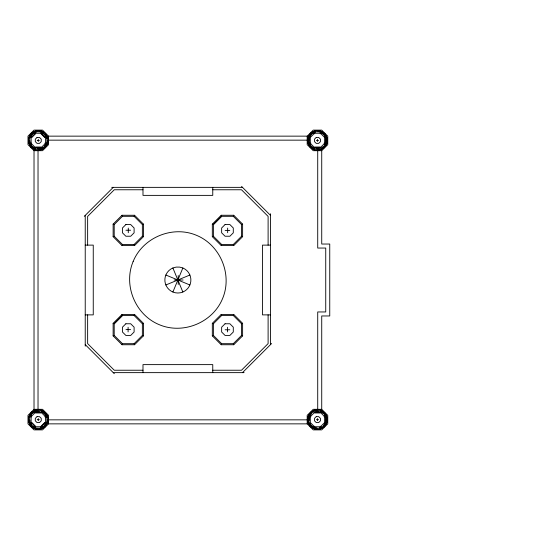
<?xml version="1.0" encoding="UTF-8"?>
<svg xmlns="http://www.w3.org/2000/svg" width="560" height="560" viewBox="0 0 560 560"><rect width="100%" height="100%" fill="white"/><g stroke="black" fill="none" stroke-linecap="round" stroke-linejoin="round"><path stroke-width="0.84" d="M29.953 140.854L29.904 142.338L31.99 146.265L35.763 148.624M29.904 421.533L29.953 420.049M309.253 137.893L309.099 142.338L311.185 146.265L314.958 148.624M309.12 420.791L309.253 417.081M325.689 422.107L325.843 417.662L324.457 415.044M35.315 147.553L35.539 147.028L41.02 147.028L41.244 147.553L45.43 143.367L45.43 137.438L41.244 133.252L35.315 133.252L31.129 137.438L31.129 143.367L35.315 147.553L41.244 147.553M41.244 133.252L41.02 133.784L44.898 137.662L45.43 137.438M35.315 426.748L35.539 426.216L31.654 422.338L31.129 422.562L31.129 416.633L35.315 412.447L41.244 412.447L45.43 416.633L45.43 422.562L41.244 426.748L35.315 426.748L31.129 422.562M41.244 412.447L41.02 412.972L35.539 412.972L35.315 412.447M122.01 245.546L134.554 245.546L143.423 236.677L143.423 224.133L134.554 215.264L122.01 215.264L113.134 224.133L113.134 236.677L122.01 245.546L122.444 244.489L134.113 244.489L142.366 236.236L142.366 224.574L134.113 216.321L122.444 216.321L114.198 224.574L114.198 236.236L122.444 244.489M134.113 216.321L134.554 215.264M122.01 344.736L134.554 344.736L143.423 335.867L143.423 323.323L134.554 314.454L122.01 314.454L113.134 323.323L113.134 335.867L122.01 344.736L122.444 343.679L134.113 343.679L142.366 335.426L142.366 323.764L134.113 315.511L122.444 315.511L114.198 323.764L114.198 335.426L122.444 343.679M134.113 315.511L134.554 314.454M172.893 292.019L182.854 267.981L179.571 267.099L176.176 267.099L172.893 267.981A13.013 13.013 0 0 0 167.552 287.924A13.013 13.013 0 0 0 188.195 287.924A13.013 13.013 0 0 0 182.854 267.981M221.2 245.546L233.744 245.546L242.613 236.677L242.613 224.133L233.744 215.264L221.2 215.264L212.324 224.133L212.324 236.677L221.2 245.546L221.634 244.489L233.303 244.489L241.556 236.236L241.556 224.574L233.303 216.321L221.634 216.321L213.388 224.574L213.388 236.236L221.634 244.489M233.303 216.321L233.744 215.264M221.2 344.736L212.324 335.867L212.324 323.323L221.2 314.454L233.744 314.454L242.613 323.323L242.613 335.867L233.744 344.736L221.2 344.736L221.634 343.679L213.388 335.426L213.388 323.764L221.634 315.511L233.303 315.511L241.556 323.764L241.556 335.426L233.303 343.679L221.634 343.679M233.303 315.511L233.744 314.454M314.51 147.553L314.727 147.028L320.215 147.028L320.432 147.553L314.51 147.553L310.317 143.367L310.317 137.438L314.51 133.252L320.432 133.252L324.625 137.438L324.625 143.367L320.432 147.553M320.215 133.784L320.432 133.252M314.51 426.748L320.432 426.748L324.625 422.562L324.625 416.633L320.432 412.447L314.51 412.447L310.317 416.633L310.317 422.562L314.51 426.748L314.727 426.216M320.432 412.447L320.215 412.972L314.727 412.972L314.51 412.447M30.058 137.893L32.025 134.75M44.534 146.062L46.501 142.919M30.058 417.081L31.633 414.568M46.501 422.107L44.142 425.88L40.215 427.973M309.645 137.263L311.612 134.12L315.539 132.027M324.513 144.802L325.689 142.919L325.843 138.467L324.107 135.198M309.645 416.458L311.612 413.308M323.337 425.88L325.297 422.737M84.308 216.307L113.26 187.362M34.02 409.318L28 415.338L28 423.857L34.02 429.877L42.539 429.877L48.559 423.857L307.195 423.857L313.215 429.877L321.727 429.877L327.747 423.857L327.747 415.338L321.727 409.318L321.727 315.966L329.749 315.966L329.749 244.034L321.727 244.034L321.727 150.682L327.747 144.662L327.747 136.143L321.727 130.123L313.215 130.123L307.195 136.143L48.559 136.143L42.539 130.123L34.02 130.123L28 136.143L28 144.662L34.02 150.682L34.02 409.318L42.539 409.318L48.559 415.338L48.559 423.857M242.487 372.638L271.642 343.49M32.417 134.12L36.344 132.027M40.866 148.428L43.484 147.035M322.021 147.385L323.337 146.692M32.417 413.308L36.344 411.222L39.312 411.327M319.403 427.973L321.37 426.93M31.129 143.367L31.654 143.143M310.317 143.367L310.849 143.143M113.134 236.677L114.198 236.236M142.366 224.574L143.423 224.133M212.324 236.677L213.388 236.236M241.556 224.574L242.613 224.133M165.851 284.977L189.896 275.023M113.134 335.867L114.198 335.426M142.366 323.764L143.423 323.323M212.324 335.867L213.388 335.426M241.556 323.764L242.613 323.323M44.898 416.857L45.43 416.633M324.093 416.857L324.625 416.633M48.559 140.154L307.195 140.154M37.191 140.49L39.368 140.49M316.379 140.49L318.563 140.49M34.02 150.682L42.539 150.682L48.559 144.662L48.559 136.143M321.727 150.682L313.215 150.682L307.195 144.662L307.195 136.143M111.727 187.362L242.487 187.362M142.989 189.763L114.261 189.763L87.64 216.384L87.64 245.119M212.758 189.763L241.493 189.763L268.107 216.384L268.107 245.119M125.972 230.223L130.592 230.223M225.162 230.405L229.782 230.405M85.232 245.119L93.254 245.119L93.254 314.881L85.232 314.881M270.515 245.119L262.493 245.119L262.493 314.881L270.515 314.881M174.146 280L183.092 280M125.972 329.595L130.592 329.595M225.162 329.777L229.782 329.777M142.989 370.237L114.261 370.237L87.64 343.616L87.64 314.881M212.758 370.237L241.493 370.237L268.107 343.616L268.107 314.881M113.26 372.638L244.083 372.638M321.727 409.318L313.215 409.318L307.195 415.338L307.195 423.857M37.191 419.685L39.368 419.685M316.379 419.685L318.563 419.685M48.559 419.846L307.195 419.846M316.442 148.673L319.403 148.778M37.247 148.673L40.215 148.778M315.539 411.222L318.5 411.327M316.442 427.868L314.958 427.819L311.185 425.46L310.142 423.493M324.093 143.143L324.625 143.367M31.129 137.438L31.654 137.662L35.539 133.784L35.315 133.252M44.898 143.143L45.43 143.367M212.324 224.133L213.388 224.574L221.641 216.328L221.2 215.264M241.556 236.236L242.613 236.677M113.134 224.133L114.198 224.574M142.366 236.236L143.423 236.677M165.851 275.023L189.896 284.977M212.324 323.323L213.388 323.764M241.556 335.426L242.613 335.867M113.134 323.323L114.198 323.764L122.451 315.518L122.01 314.454M142.366 335.426L143.423 335.867M310.317 416.633L310.849 416.857M31.129 416.633L31.654 416.857M45.43 422.562L44.898 422.338L41.02 426.216L41.244 426.748M319.984 132.181L323.757 134.54M40.789 132.181L44.562 134.54L46.655 138.467M319.984 411.376L323.757 413.735M41.419 411.768L44.562 413.735L46.655 417.662M32.62 425.852L35.763 427.819M241.563 186.438L270.515 215.39M85.232 344.61L114.303 373.681M30.254 422.184L31.647 424.802M314.51 133.252L314.727 133.784M320.215 426.216L320.432 426.748M233.303 244.489L233.744 245.546M221.2 314.454L221.634 315.511M233.303 343.679L233.744 344.736M172.893 267.981L182.854 292.019M122.01 215.264L122.444 216.321M134.113 244.489L134.554 245.546M134.113 343.679L134.554 344.736M317.716 150.682L317.716 248.045L325.738 248.045L325.738 311.955L317.716 311.955L317.716 409.318M317.471 139.314L317.471 141.491M317.471 418.509L317.471 420.686M270.515 213.773L270.515 344.61M227.654 228.095L227.654 232.715M227.472 327.285L227.472 331.905M212.758 187.362L212.758 195.377L142.989 195.377L142.989 187.362M212.758 372.638L212.758 364.623L142.989 364.623L142.989 372.638M178.234 275.527L178.234 284.473M128.282 228.095L128.282 232.715M128.1 327.285L128.1 331.905M85.232 215.39L85.232 346.15M38.276 139.314L38.276 141.491M38.276 418.509L38.276 420.686M38.031 150.682L38.031 409.318M47.978 140.742A9.702 9.702 0 0 1 38.808 150.094M35.441 149.681A9.702 9.702 0 0 1 29.043 143.381M29.001 137.564A9.702 9.702 0 0 1 36.092 130.949M36.904 130.795A9.702 9.702 0 0 1 41.118 131.124M41.895 131.397A9.702 9.702 0 0 1 44.135 132.664M45.913 134.414A9.702 9.702 0 0 1 47.733 138.222M47.978 419.937A9.702 9.702 0 0 1 40.46 429.051M39.648 429.205A9.702 9.702 0 0 1 35.441 428.876M34.664 428.603A9.702 9.702 0 0 1 28.826 421.778M29.001 416.759A9.702 9.702 0 0 1 35.301 410.361M36.092 410.144A9.702 9.702 0 0 1 37.751 409.906M41.118 410.319A9.702 9.702 0 0 1 45.374 412.979M45.913 413.602A9.702 9.702 0 0 1 47.733 417.41M326.928 417.41A9.702 9.702 0 0 1 324.667 426.104M323.463 427.231A9.702 9.702 0 0 1 319.655 429.051M317.996 429.282A9.702 9.702 0 0 1 314.636 428.876M313.859 428.603A9.702 9.702 0 0 1 310.961 426.79M309.841 425.586A9.702 9.702 0 0 1 308.189 416.759M308.469 415.982A9.702 9.702 0 0 1 316.946 409.906M320.306 410.319A9.702 9.702 0 0 1 326.704 416.619M326.473 144.018A9.702 9.702 0 0 1 324.086 147.497M322.028 148.974A9.702 9.702 0 0 1 320.453 149.639M319.655 149.856A9.702 9.702 0 0 1 317.996 150.094M314.636 149.681A9.702 9.702 0 0 1 310.275 133.896M311.479 132.769A9.702 9.702 0 0 1 315.287 130.949M316.946 130.718A9.702 9.702 0 0 1 323.981 133.21M324.569 133.784A9.702 9.702 0 0 1 326.704 137.424M326.928 138.222A9.702 9.702 0 0 1 326.753 143.241M28.763 137.494L28.581 142.639L31.003 147.189L35.371 149.919L40.516 150.101L45.066 147.679L47.796 143.311L47.971 138.166L45.556 133.616L41.188 130.886L36.043 130.711L31.493 133.126L28.763 137.494M29.778 137.809L29.617 142.401L31.78 146.461L35.679 148.904L40.278 149.065L44.338 146.902L46.774 143.003L46.935 138.404L44.779 134.344L40.873 131.908L36.281 131.747L32.221 133.903L29.778 137.809M28.763 416.689L28.581 421.834L31.003 426.384L35.371 429.114L40.516 429.289L45.066 426.874L47.796 422.506L47.971 417.361L45.556 412.811L41.188 410.081L36.043 409.899L31.493 412.321L28.763 416.689M29.778 416.997L29.617 421.596L31.78 425.656L35.679 428.092L40.278 428.253L44.338 426.097L46.774 422.191L46.935 417.599L44.779 413.539L40.873 411.096L36.281 410.935L32.221 413.098L29.778 416.997M307.958 137.494L307.776 142.639L310.191 147.189L314.566 149.919L319.711 150.101L324.261 147.679L326.991 143.311L327.166 138.166L324.751 133.616L320.383 130.886L315.231 130.711L310.688 133.126L307.958 137.494M308.973 137.809L308.812 142.401L310.975 146.461L314.874 148.904L319.473 149.065L323.533 146.902L325.969 143.003L326.13 138.404L323.967 134.344L320.068 131.908L315.469 131.747L311.409 133.903L308.973 137.809M307.958 416.689L307.776 421.834L310.191 426.384L314.566 429.114L319.711 429.289L324.261 426.874L326.991 422.506L327.166 417.361L324.751 412.811L320.383 410.081L315.231 409.899L310.688 412.321L307.958 416.689M308.973 416.997L308.812 421.596L310.975 425.656L314.874 428.092L319.473 428.253L323.533 426.097L325.969 422.191L326.13 417.599L323.967 413.539L320.068 411.096L315.469 410.935L311.409 413.098L308.973 416.997M133.154 261.478C123.088 285.348 135.352 314.958 159.348 324.723C183.225 334.789 212.835 322.525 222.6 298.522C232.659 274.652 220.395 245.042 196.399 235.277C172.529 225.211 142.919 237.475 133.154 261.478M37.051 137.445L35.315 139.174L35.315 141.631L37.051 143.367L39.508 143.367L41.237 141.631L41.237 139.174L39.508 137.445L37.051 137.445M125.867 224.574L122.451 227.99L122.451 232.82L125.867 236.236L130.697 236.236L134.106 232.82L134.106 227.99L130.697 224.574L125.867 224.574M125.867 323.764L122.451 327.18L122.451 332.01L125.867 335.426L130.697 335.426L134.106 332.01L134.106 327.18L130.697 323.764L125.867 323.764M225.057 224.574L221.641 227.99L221.641 232.82L225.057 236.236L229.887 236.236L233.296 232.82L233.296 227.99L229.887 224.574L225.057 224.574M37.051 416.633L35.315 418.369L35.315 420.826L37.051 422.555L39.508 422.555L41.237 420.826L41.237 418.369L39.508 416.633L37.051 416.633M316.246 137.445L314.51 139.174L314.51 141.631L316.246 143.367L318.696 143.367L320.432 141.631L320.432 139.174L318.696 137.445L316.246 137.445M225.057 323.764L221.641 327.18L221.641 332.01L225.057 335.426L229.887 335.426L233.296 332.01L233.296 327.18L229.887 323.764L225.057 323.764M316.246 416.633L314.51 418.369L314.51 420.826L316.246 422.555L318.696 422.555L320.432 420.826L320.432 418.369L318.696 416.633L316.246 416.633"/></g></svg>
